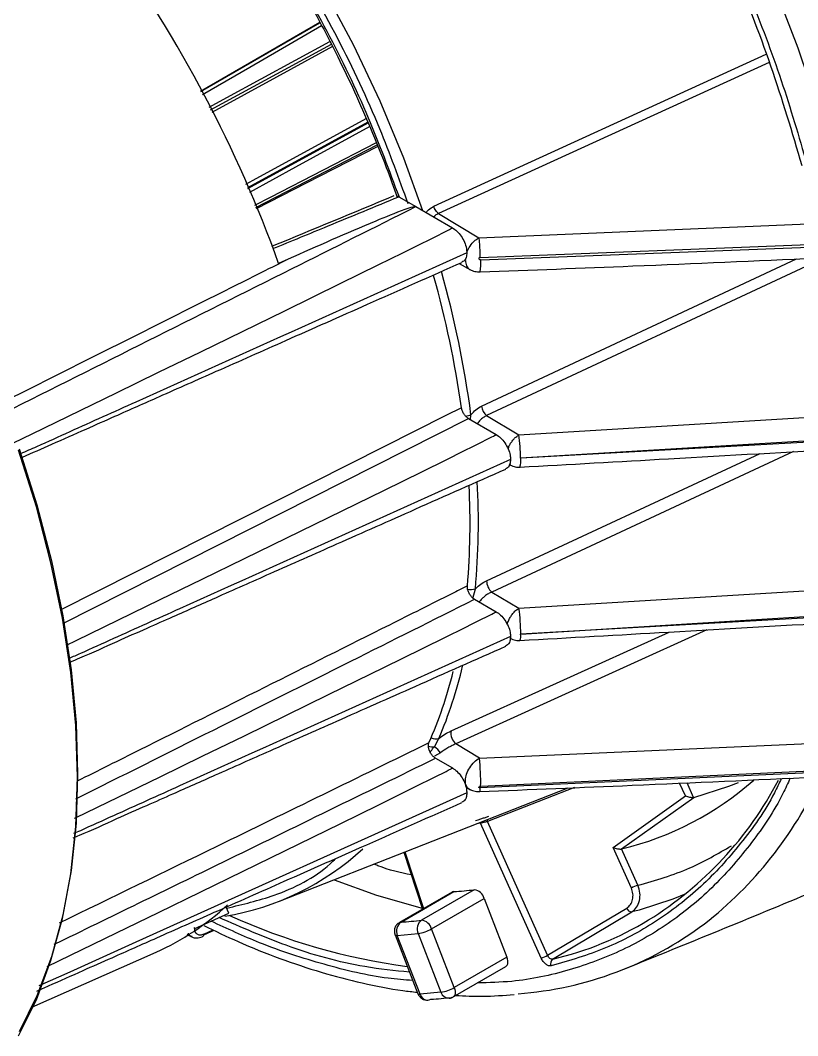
# Model space of a CAD drawing. Extents: x 16.5 to 113.1, y 4.4 to 84.5.
# Drawn here: x 21.865 to 24.159, y 5.677 to 8.672 of the extents above; entities that cross this region are included whole.
import ezdxf

# ---------------------------------------------------------------- set-up
doc = ezdxf.new("R2010")
doc.units = 0
doc.header["$MEASUREMENT"] = 0
doc.layers.add('OBJECT', color=7, linetype='CONTINUOUS')

msp = doc.modelspace()

# ---------------------------------------------------------------- linework, layer by layer
at = {"layer": 'OBJECT'}
for p, q in [((22.3975, 8.4635), (22.7487, 8.6665)), ((22.3981, 8.4623), (22.7493, 8.6653)), ((22.427, 8.4079), (22.7831, 8.6019)), ((23.0855, 8.1238), (24.0658, 8.5724)), ((24.0752, 8.5482), (23.0991, 8.1022)), ((22.8908, 8.372), (22.5356, 8.1779)), ((22.5364, 8.1758), (22.8917, 8.3699)), ((22.5599, 8.1199), (22.9187, 8.3045)), ((22.9819, 8.1517), (22.9759, 8.154)), ((22.9819, 8.1517), (23.0321, 8.1227)), ((23.0321, 8.1227), (23.1404, 8.0602)), ((23.0991, 8.1022), (23.2183, 8.031)), ((23.2183, 8.031), (24.2126, 8.0732)), ((23.2183, 8.031), (23.2184, 8.0309)), ((23.2217, 7.9726), (24.2166, 8.0118)), ((23.2237, 7.9661), (24.2184, 8.0043)), ((22.6554, 7.9676), (22.6276, 7.9552)), ((23.2261, 7.534), (24.1552, 7.9685)), ((24.2346, 7.9706), (23.2412, 7.5061)), ((23.1601, 7.9546), (23.1936, 7.9362)), ((21.9905, 6.893), (23.188, 7.4974)), ((23.188, 7.4974), (23.2694, 7.4504)), ((23.1939, 7.4939), (23.195, 7.509)), ((23.2412, 7.5061), (23.3364, 7.4493)), ((23.3364, 7.4493), (24.3052, 7.5084)), ((23.3416, 7.3814), (24.3105, 7.4396)), ((24.3109, 7.4348), (23.3417, 7.3808)), ((24.1469, 7.3999), (23.2564, 6.9858)), ((23.2411, 7.0192), (24.0482, 7.3942)), ((23.3113, 7.3605), (23.308, 7.3628)), ((23.2002, 6.9672), (23.2079, 6.9955)), ((23.2564, 6.9858), (23.3364, 6.938)), ((23.3364, 6.938), (24.3056, 6.9969)), ((23.2056, 6.9646), (23.2694, 6.9278)), ((23.3417, 6.8617), (24.3109, 6.9214)), ((24.3105, 6.917), (23.3416, 6.8611)), ((23.1362, 6.576), (23.7796, 6.8679)), ((23.8912, 6.8743), (23.1503, 6.5379)), ((23.3095, 6.8501), (23.3111, 6.8493)), ((23.087, 6.5296), (23.1004, 6.5542)), ((23.2203, 6.4961), (23.1503, 6.5379)), ((23.2203, 6.4961), (24.2142, 6.5403)), ((23.1051, 6.5113), (23.0876, 6.5013)), ((23.0905, 6.4957), (23.1404, 6.4669)), ((24.2166, 6.4533), (23.2215, 6.4082)), ((24.2184, 6.4587), (23.2237, 6.4125)), ((23.1804, 6.4098), (23.1938, 6.4024)), ((23.8275, 6.3846), (23.8106, 6.4221)), ((23.852, 6.3801), (23.8327, 6.4231)), ((22.6305, 6.0743), (23.4815, 6.408)), ((23.5003, 6.4088), (23.2439, 6.3088)), ((23.6146, 6.2324), (23.8275, 6.3846)), ((23.6395, 6.228), (23.8524, 6.3802)), ((23.8524, 6.3802), (23.852, 6.3801)), ((23.2234, 6.3041), (23.2119, 6.3023)), ((23.2222, 6.3063), (23.2234, 6.3041)), ((23.4021, 5.9062), (23.2234, 6.3041)), ((23.4211, 5.9142), (23.2439, 6.3088)), ((23.6683, 6.1127), (23.6146, 6.2324)), ((22.9974, 6.2182), (23.0523, 6.0506)), ((23.0002, 6.2193), (23.055, 6.0521)), ((23.6395, 6.228), (23.6392, 6.2279)), ((23.6874, 6.1207), (23.6392, 6.2279)), ((23.1395, 6.1009), (22.9839, 6.0111)), ((22.9887, 6.0125), (23.1442, 6.1023)), ((23.2048, 6.1077), (23.0492, 6.0179)), ((23.0785, 5.9923), (23.2341, 6.0821)), ((23.2341, 6.0821), (23.3013, 5.9089)), ((22.4802, 6.0381), (22.473, 6.0567)), ((23.4211, 5.9142), (23.6547, 6.0538)), ((22.3786, 5.9924), (22.4802, 6.0381)), ((23.436, 5.9027), (23.6694, 6.0423)), ((23.6913, 6.0479), (23.6694, 6.0423)), ((23.1457, 5.8191), (23.0785, 5.9923)), ((22.4064, 5.9744), (22.4369, 5.9881)), ((22.4069, 5.9763), (22.4348, 5.9891)), ((22.971, 5.9743), (23.0382, 5.8011)), ((22.9777, 5.9729), (23.039, 5.9784)), ((23.0449, 5.7997), (22.9777, 5.9729)), ((23.039, 5.9784), (23.1061, 5.8052)), ((21.8994, 5.7617), (22.2661, 5.924)), ((23.3013, 5.9089), (23.1457, 5.8191)), ((23.1424, 5.7915), (23.2979, 5.8813)), ((23.0384, 5.8012), (23.0401, 5.797)), ((23.1061, 5.8052), (23.0449, 5.7997))]:
    msp.add_line(p, q, dxfattribs=at)
at = {"layer": 'OBJECT', "flags": 128}
for points in [[(22.4163, 10.9094), (22.5604, 10.8094), (22.7033, 10.6988), (22.8442, 10.5783), (22.9824, 10.4482), (23.1173, 10.3093), (23.2483, 10.1622), (23.3748, 10.0076), (23.4962, 9.8461), (23.612, 9.6786), (23.7215, 9.5058), (23.8243, 9.3285), (23.9199, 9.1476), (24.0078, 8.9639), (24.0878, 8.7781), (24.1593, 8.5913), (24.222, 8.4043), (24.2757, 8.2178)], [(21.723, 9.9395), (21.8526, 9.8451), (21.9804, 9.7398), (22.1057, 9.6244), (22.2276, 9.4996), (22.3453, 9.3661), (22.4582, 9.2249), (22.5655, 9.0768), (22.6665, 8.9227), (22.7606, 8.7636), (22.8472, 8.6006), (22.9257, 8.4346), (22.9956, 8.2667), (23.0522, 8.1111)], [(22.7545, 8.6559), (22.5421, 8.5331), (22.4032, 8.4528)], [(22.4228, 8.416), (22.4747, 8.4443), (22.779, 8.61)], [(22.7867, 8.5947), (22.6208, 8.5043), (22.4308, 8.4008)], [(22.5309, 8.189), (22.5525, 8.2008), (22.8859, 8.383)], [(22.8966, 8.3588), (22.6769, 8.2388), (22.5411, 8.1646)], [(22.557, 8.1268), (22.604, 8.151), (22.9158, 8.3115)], [(22.9202, 8.3005), (22.7475, 8.2116), (22.5616, 8.1159)], [(21.8451, 7.4257), (21.9007, 7.4528), (22.1492, 7.5736), (22.2734, 7.634), (22.3976, 7.6945), (22.6457, 7.8157), (22.8109, 7.8966), (22.921, 7.9506), (22.9944, 7.9868), (23.0433, 8.011), (23.0758, 8.0271), (23.0975, 8.038), (23.1119, 8.0452), (23.1215, 8.0501), (23.1279, 8.0534), (23.1321, 8.0556), (23.135, 8.0571), (23.1368, 8.0581), (23.138, 8.0587), (23.1389, 8.0592), (23.1394, 8.0595), (23.1397, 8.0597), (23.14, 8.0599), (23.1401, 8.06), (23.1402, 8.06), (23.1403, 8.0601), (23.1403, 8.0601), (23.1403, 8.0602), (23.1404, 8.0602), (23.1404, 8.0602), (23.1404, 8.0602), (23.1404, 8.0602), (23.1404, 8.0602), (23.1404, 8.0602)], [(23.1671, 7.5296), (23.1212, 7.5065), (22.9376, 7.4138), (22.2034, 7.0433), (21.9834, 6.9323)], [(22.0019, 6.8294), (22.0297, 6.843), (22.2782, 6.9638), (22.4024, 7.0242), (22.5266, 7.0847), (22.7747, 7.2058), (22.9399, 7.2867), (23.0501, 7.3408), (23.1234, 7.377), (23.1723, 7.4011), (23.2049, 7.4173), (23.2265, 7.4282), (23.241, 7.4354), (23.2506, 7.4403), (23.2569, 7.4436), (23.2612, 7.4458), (23.264, 7.4472), (23.2658, 7.4482), (23.2671, 7.4489), (23.2679, 7.4494), (23.2684, 7.4497), (23.2688, 7.4499), (23.269, 7.45), (23.2691, 7.4501), (23.2692, 7.4502), (23.2693, 7.4503), (23.2693, 7.4503), (23.2694, 7.4503), (23.2694, 7.4504), (23.2694, 7.4504), (23.2694, 7.4504), (23.2694, 7.4504), (23.2694, 7.4504), (23.2694, 7.4504)], [(21.8604, 5.6772), (21.9127, 5.7831), (21.9559, 5.8985), (21.9898, 6.0227), (22.0141, 6.1549), (22.0288, 6.2944), (22.0337, 6.4405), (22.0288, 6.5922), (22.0141, 6.7486), (21.9898, 6.909), (21.9559, 7.0723), (21.9127, 7.2376), (21.8604, 7.4039)], [(21.862, 7.4086), (21.9141, 7.2429), (21.9572, 7.0783), (21.9909, 6.9157), (22.0151, 6.756), (22.0297, 6.6002), (22.0346, 6.4491), (22.0297, 6.3037), (22.0151, 6.1647), (21.9909, 6.033), (21.9572, 5.9094), (21.9141, 5.7945), (21.862, 5.6889)], [(22.0257, 6.3184), (22.0297, 6.3204), (22.2782, 6.4412), (22.4024, 6.5016), (22.5266, 6.5621), (22.7747, 6.6832), (22.9399, 6.7641), (23.0501, 6.8182), (23.1234, 6.8544), (23.1723, 6.8786), (23.2049, 6.8947), (23.2265, 6.9056), (23.241, 6.9128), (23.2506, 6.9177), (23.2569, 6.921), (23.2612, 6.9232), (23.264, 6.9247), (23.2658, 6.9257), (23.2671, 6.9263), (23.2679, 6.9268), (23.2684, 6.9271), (23.2688, 6.9273), (23.269, 6.9275), (23.2691, 6.9276), (23.2692, 6.9276), (23.2693, 6.9277), (23.2693, 6.9277), (23.2694, 6.9277), (23.2694, 6.9278), (23.2694, 6.9278), (23.2694, 6.9278), (23.2694, 6.9278), (23.2694, 6.9278), (23.2694, 6.9278)], [(21.9449, 5.881), (22.1492, 5.9803), (22.2734, 6.0408), (22.3976, 6.1013), (22.6457, 6.2224), (22.8109, 6.3033), (22.921, 6.3574), (22.9944, 6.3935), (23.0433, 6.4177), (23.0758, 6.4339), (23.0975, 6.4447), (23.1119, 6.452), (23.1215, 6.4568), (23.1279, 6.4601), (23.1321, 6.4623), (23.135, 6.4638), (23.1368, 6.4648), (23.138, 6.4655), (23.1389, 6.4659), (23.1394, 6.4662), (23.1397, 6.4665), (23.14, 6.4666), (23.1401, 6.4667), (23.1402, 6.4668), (23.1403, 6.4668), (23.1403, 6.4669), (23.1403, 6.4669), (23.1404, 6.4669), (23.1404, 6.4669), (23.1404, 6.4669), (23.1404, 6.4669), (23.1404, 6.4669), (23.1404, 6.4669)], [(23.8524, 6.3802), (23.9563, 6.413), (23.9841, 6.424)], [(23.1828, 6.3935), (22.2064, 5.9531), (22.1088, 5.9091), (22.0111, 5.865), (21.9203, 5.8241)], [(22.791, 6.1372), (22.9165, 6.0917), (23.0514, 6.0534)], [(23.1442, 6.1023), (23.1408, 6.1015), (23.1395, 6.1009)], [(23.8286, 6.0956), (23.7908, 6.0802), (23.6913, 6.0479)], [(22.9839, 6.0111), (22.9852, 6.0117), (22.9887, 6.0125)], [(22.9777, 5.9729), (22.9745, 5.9728), (22.9723, 5.9732), (22.9711, 5.974), (22.971, 5.9743)], [(23.2979, 5.8813), (23.2999, 5.8828), (23.3021, 5.8856), (23.3035, 5.8893), (23.3041, 5.8936), (23.3039, 5.8984), (23.303, 5.9036), (23.3013, 5.9089)], [(23.1457, 5.8191), (23.1474, 5.8138), (23.1484, 5.8086), (23.1485, 5.8038), (23.1479, 5.7995), (23.1465, 5.7958), (23.1444, 5.793), (23.1424, 5.7915)], [(23.0382, 5.8011), (23.0383, 5.8009), (23.0395, 5.8), (23.0417, 5.7996), (23.0449, 5.7997)], [(23.0679, 5.782), (23.0721, 5.7827), (23.0764, 5.7846)], [(23.1383, 5.7901), (23.1339, 5.7883), (23.1308, 5.7876)]]:
    msp.add_lwpolyline(points, dxfattribs=at)
at = {"layer": 'OBJECT'}
for centre, radius, start, end in [((18.9917, 6.6463), 3.8643, 19.7974, 35.8036), ((23.1239, 7.953), 0.1006, 346.9405, 7.4854), ((20.1201, 7.0908), 3.0784, 8.1962, 15.622), ((20.1514, 7.0995), 3.0711, 7.6624, 15.7103), ((23.2704, 7.54), 0.0447, 187.7073, 229.2907), ((23.1754, 7.5525), 0.0477, 274.5361, 294.3627), ((22.8237, 7.3755), 0.5179, 0.6564, 8.1948), ((23.2889, 7.372), 0.0535, 340.4959, 9.4051), ((21.0734, 7.1915), 2.1435, 354.7534, 3.1911), ((21.0842, 7.1869), 2.1082, 355.0147, 3.0567), ((23.2847, 7.019), 0.0436, 179.7194, 229.5404), ((23.1945, 7.029), 0.036, 254.9744, 291.7427), ((22.8208, 6.8642), 0.5209, 359.7271, 8.1509), ((23.309, 6.856), 0.033, 336.6542, 8.9238), ((21.8886, 7.0613), 1.2917, 336.2348, 346.0993), ((21.8849, 7.0714), 1.321, 336.9515, 346.7014), ((23.1765, 6.5694), 0.0409, 170.6275, 230.212), ((23.0812, 6.5714), 0.0422, 253.6924, 277.9075), ((23.0908, 6.5814), 0.0288, 242.4042, 289.6113), ((23.0391, 6.4641), 0.0812, 35.6015, 53.8204), ((22.4635, 6.424), 0.7602, 359.1328, 5.4433), ((23.4217, 7.1213), 0.9195, 283.7028, 311.3755), ((23.157, 6.9252), 1.0668, 301.8072, 332.3732), ((23.1608, 6.9317), 1.1738, 308.0178, 335.0356), ((23.2662, 6.3164), 0.0236, 184.8995, 198.7454), ((22.3377, 6.814), 0.7954, 279.5062, 312.6186), ((23.7102, 6.0395), 0.0843, 105.7214, 119.7685), ((23.0796, 7.1671), 1.0668, 273.4766, 276.7422), ((23.2002, 6.0728), 0.0352, 15.1926, 82.4241), ((21.9567, 6.6219), 0.7634, 293.91, 312.9515), ((23.6705, 6.0589), 0.0166, 197.5508, 266.217), ((23.2459, 7.7024), 1.8364, 245.4481, 262.5228), ((23.008, 5.9858), 0.0329, 125.9471, 203.143), ((22.924, 7.0773), 1.0668, 273.4766, 276.7422), ((23.0682, 5.9919), 0.0322, 126.0933, 204.8037), ((23.0215, 6.0915), 0.1145, 278.7777, 299.8913), ((23.0446, 5.983), 0.0352, 15.1926, 82.4241), ((23.2544, 6.8489), 1.0512, 274.3397, 306.7761), ((23.2079, 6.8645), 0.9885, 283.3454, 301.1538), ((22.3983, 5.9766), 0.00858, 298.2067, 358.0418), ((23.3793, 5.9874), 0.0843, 285.7217, 299.7682), ((23.4454, 5.8904), 0.0155, 127.3348, 207.8951), ((23.0887, 5.9183), 0.1145, 278.7777, 299.8913), ((23.0679, 5.8058), 0.0237, 194.735, 270.1327), ((23.0034, 6.9502), 1.1679, 273.5854, 276.6335), ((23.1301, 5.8128), 0.0251, 197.5417, 271.4628)]:
    msp.add_arc(centre, radius, start, end, dxfattribs=at)
for points, knots in [([(22.3807, 10.8377), (22.4444, 10.7939), (22.5727, 10.7057), (22.7634, 10.5481), (22.9529, 10.371), (23.1384, 10.1739), (23.3173, 9.9591), (23.4866, 9.7298), (23.644, 9.4889), (23.7873, 9.2397), (23.9148, 8.9863), (24.0248, 8.7322), (24.1185, 8.4805), (24.1667, 8.3146), (24.1906, 8.2324)], [0, 0, 0, 0, 0.0803207, 0.16194, 0.244772, 0.3293776, 0.4144874, 0.5, 0.5855181, 0.670628, 0.755228, 0.8380655, 0.919682, 1, 1, 1, 1]), ([(23.3063, 9.9444), (23.3701, 9.8598), (23.4982, 9.6898), (23.672, 9.415), (23.8297, 9.129), (23.9669, 8.8351), (24.0838, 8.5385), (24.1422, 8.3419), (24.1712, 8.2439)], [0, 0, 0, 0, 0.165461, 0.332207, 0.5, 0.667784, 0.834534, 1, 1, 1, 1]), ([(23.0095, 8.1313), (22.9828, 8.2051), (22.9237, 8.369), (22.8045, 8.6215), (22.6565, 8.8821), (22.5446, 9.059), (22.4794, 9.1416), (22.4755, 9.1465)], [0, 0, 0, 0, 0.208789, 0.46337, 0.72235, 0.983587, 1, 1, 1, 1]), ([(22.4578, 9.1297), (22.4653, 9.1197), (22.4949, 9.0803), (22.541, 9.013), (22.611, 8.9068), (22.688, 8.7799), (22.755, 8.6576), (22.8089, 8.5514), (22.8523, 8.4607), (22.9003, 8.3517), (22.9426, 8.2477), (22.9668, 8.1795), (22.9773, 8.1501)], [0, 0, 0, 0, 0.034117, 0.133607, 0.219028, 0.375276, 0.530046, 0.591824, 0.694344, 0.800406, 0.913814, 1, 1, 1, 1]), ([(22.4644, 9.1308), (22.4654, 9.1296), (22.5244, 9.0547), (22.6289, 8.8907), (22.7723, 8.6429), (22.8923, 8.3941), (22.9537, 8.2293), (22.9827, 8.1512)], [0, 0, 0, 0, 0.004175, 0.260517, 0.516844, 0.771155, 1, 1, 1, 1]), ([(22.9673, 8.1542), (22.8479, 8.1045), (22.7284, 8.0548), (22.6081, 8.0056), (22.6079, 8.0055)], [0, 0, 0, 0, 0.998817, 1, 1, 1, 1]), ([(22.6107, 7.9988), (22.665, 8.0211), (22.7887, 8.072), (22.9124, 8.123), (22.9819, 8.1517)], [0, 0, 0, 0, 0.438001, 1, 1, 1, 1]), ([(21.8188, 7.5151), (22.1016, 7.6566), (22.5061, 7.8591), (22.9104, 8.0617), (23.0321, 8.1227)], [0, 0, 0, 0, 0.699038, 1, 1, 1, 1]), ([(23.0321, 8.1227), (23.032, 8.1228), (23.0317, 8.1229), (23.0308, 8.123), (23.0278, 8.1228), (23.0171, 8.12), (22.9778, 8.1063), (22.854, 8.0556), (22.7409, 8.0055), (22.6554, 7.9676)], [0, 0, 0, 0, 0.000975, 0.002308, 0.005825, 0.020094, 0.076658, 0.30233, 1, 1, 1, 1]), ([(23.0626, 8.1051), (23.0648, 8.108), (23.0712, 8.1162), (23.0798, 8.1208), (23.0855, 8.1238)], [0, 0, 0, 0, 0.347376, 1, 1, 1, 1]), ([(23.0991, 8.1022), (23.0977, 8.1034), (23.0949, 8.1059), (23.091, 8.1112), (23.0877, 8.1174), (23.0862, 8.1217), (23.0855, 8.1238)], [0, 0, 0, 0, 0.245159, 0.499986, 0.754817, 1, 1, 1, 1]), ([(23.0991, 8.1022), (23.0956, 8.1005), (23.0904, 8.0981), (23.0865, 8.0935), (23.0852, 8.092)], [0, 0, 0, 0, 0.671204, 1, 1, 1, 1]), ([(23.1404, 8.0602), (23.1448, 8.0572), (23.1539, 8.051), (23.1665, 8.0359), (23.1764, 8.018), (23.1819, 8.0008), (23.1825, 7.9909), (23.1828, 7.9867)], [0, 0, 0, 0, 0.19834, 0.412973, 0.627088, 0.843128, 1, 1, 1, 1]), ([(23.1826, 7.9857), (23.1848, 7.9913), (23.1892, 8.0031), (23.1998, 8.0164), (23.2098, 8.0257), (23.2155, 8.0291), (23.2184, 8.0309)], [0, 0, 0, 0, 0.297829, 0.626021, 0.807455, 1, 1, 1, 1]), ([(23.2184, 8.0309), (23.2188, 8.0265), (23.2196, 8.018), (23.2206, 8.0013), (23.2213, 7.9858), (23.2216, 7.9767), (23.2217, 7.9726)], [0, 0, 0, 0, 0.295101, 0.569756, 0.806961, 1, 1, 1, 1]), ([(22.6554, 7.9676), (22.6401, 7.9599), (22.5634, 7.9214), (22.2788, 7.7788), (22.0096, 7.6438), (21.8017, 7.5397)], [0, 0, 0, 0, 0.0539192, 0.2695963, 1, 1, 1, 1]), ([(23.1828, 7.9867), (22.8573, 7.84), (22.4992, 7.6785), (22.1088, 7.5023), (22.011, 7.4584), (21.9308, 7.4217), (21.8821, 7.4004), (21.8663, 7.3936)], [0, 0, 0, 0, 0.741941, 0.816136, 0.89033, 0.964524, 1, 1, 1, 1]), ([(23.1828, 7.9867), (23.1824, 7.9819), (23.1815, 7.9719), (23.176, 7.9622), (23.1702, 7.9599), (23.168, 7.959)], [0, 0, 0, 0, 0.367746, 0.765701, 1, 1, 1, 1]), ([(23.2217, 7.9726), (23.2211, 7.9726), (23.2204, 7.9725), (23.2194, 7.972), (23.2189, 7.9715), (23.2185, 7.9709), (23.2183, 7.9702), (23.2183, 7.9694), (23.2186, 7.9685), (23.2194, 7.9675), (23.2207, 7.9667), (23.2221, 7.9662), (23.2232, 7.9662), (23.2237, 7.9661)], [0, 0, 0, 0, 0.13574, 0.194591, 0.250843, 0.311563, 0.37511, 0.438068, 0.500883, 0.619799, 0.750938, 0.873701, 1, 1, 1, 1]), ([(23.2222, 7.93), (23.3722, 7.9357), (23.7038, 7.9484), (24.0351, 7.9631), (24.2165, 7.9712)], [0, 0, 0, 0, 0.452475, 1, 1, 1, 1]), ([(21.8723, 7.3837), (21.9011, 7.3964), (21.9636, 7.4241), (22.0543, 7.4643), (22.16, 7.5112), (22.288, 7.5679), (22.456, 7.6424), (22.6608, 7.7332), (22.9024, 7.8403), (23.0757, 7.9172), (23.1684, 7.9583)], [0, 0, 0, 0, 0.066572, 0.144358, 0.20981, 0.311001, 0.440621, 0.598665, 0.785127, 1, 1, 1, 1]), ([(23.1786, 7.9636), (23.1793, 7.9582), (23.1803, 7.9496), (23.1852, 7.9425), (23.1884, 7.9394), (23.1903, 7.9381), (23.1913, 7.9375), (23.1918, 7.9372), (23.1919, 7.9371)], [0, 0, 0, 0, 0.464823, 0.730673, 0.871917, 0.944596, 0.981447, 1, 1, 1, 1]), ([(23.1918, 7.9372), (23.194, 7.9361), (23.1984, 7.9339), (23.206, 7.9316), (23.2141, 7.9301), (23.2194, 7.93), (23.2222, 7.93)], [0, 0, 0, 0, 0.247422, 0.487124, 0.732383, 1, 1, 1, 1]), ([(23.188, 7.4974), (23.1856, 7.499), (23.1808, 7.5023), (23.1744, 7.5102), (23.1696, 7.5193), (23.1677, 7.5259), (23.1671, 7.5293), (23.1671, 7.5296)], [0, 0, 0, 0, 0.242891, 0.4858, 0.728124, 0.969548, 1, 1, 1, 1]), ([(23.195, 7.509), (23.1998, 7.5143), (23.2092, 7.5248), (23.2204, 7.5309), (23.2261, 7.534)], [0, 0, 0, 0, 0.500343, 1, 1, 1, 1]), ([(23.2412, 7.5061), (23.2377, 7.5044), (23.2309, 7.501), (23.222, 7.4928), (23.2164, 7.4864), (23.2144, 7.4825), (23.2143, 7.4822)], [0, 0, 0, 0, 0.332821, 0.655681, 0.978926, 1, 1, 1, 1]), ([(23.2694, 7.4504), (23.2738, 7.4474), (23.283, 7.4411), (23.2955, 7.426), (23.3054, 7.4082), (23.311, 7.391), (23.3116, 7.3811), (23.3118, 7.3769)], [0, 0, 0, 0, 0.19834, 0.412972, 0.627088, 0.843128, 1, 1, 1, 1]), ([(23.3046, 7.4083), (23.3057, 7.4115), (23.3078, 7.4179), (23.3135, 7.4271), (23.3201, 7.4357), (23.3279, 7.4436), (23.3335, 7.4474), (23.3364, 7.4493)], [0, 0, 0, 0, 0.186085, 0.375317, 0.574054, 0.782282, 1, 1, 1, 1]), ([(23.3393, 7.3541), (23.4855, 7.3624), (23.8086, 7.3806), (24.1317, 7.399), (24.3086, 7.4091)], [0, 0, 0, 0, 0.452472, 1, 1, 1, 1]), ([(23.3118, 7.3769), (22.9863, 7.2301), (22.6283, 7.0687), (22.2378, 6.8925), (22.14, 6.8485), (22.0643, 6.8139), (22.0202, 6.7946), (22.0091, 6.7898)], [0, 0, 0, 0, 0.749679, 0.824647, 0.899614, 0.974583, 1, 1, 1, 1]), ([(23.3118, 7.3769), (23.3114, 7.3721), (23.3105, 7.3621), (23.305, 7.3524), (23.2992, 7.35), (23.2971, 7.3492)], [0, 0, 0, 0, 0.367745, 0.765702, 1, 1, 1, 1]), ([(23.3417, 7.3808), (23.3416, 7.3808), (23.3415, 7.3808), (23.3414, 7.3808), (23.3413, 7.3809), (23.3412, 7.3809), (23.3412, 7.381), (23.3412, 7.3811), (23.3412, 7.3812), (23.3412, 7.3812), (23.3413, 7.3813), (23.3413, 7.3813), (23.3415, 7.3814), (23.3416, 7.3814), (23.3416, 7.3814)], [0, 0, 0, 0, 0.14846, 0.270216, 0.325866, 0.380992, 0.499258, 0.560332, 0.615032, 0.666467, 0.718978, 0.77612, 0.84064, 1, 1, 1, 1]), ([(22.011, 6.7791), (22.0211, 6.7832), (22.0691, 6.8027), (22.1439, 6.8374), (22.2359, 6.8778), (22.3327, 6.9208), (22.4537, 6.9744), (22.6148, 7.0458), (22.8111, 7.1328), (23.0426, 7.2355), (23.2086, 7.3091), (23.2975, 7.3485)], [0, 0, 0, 0, 0.022748, 0.108522, 0.177258, 0.23648, 0.334328, 0.459609, 0.612318, 0.792451, 1, 1, 1, 1]), ([(23.3112, 7.3604), (23.3136, 7.3593), (23.3181, 7.3571), (23.3257, 7.355), (23.3332, 7.3539), (23.3376, 7.3542), (23.3398, 7.3544)], [0, 0, 0, 0, 0.255132, 0.495449, 0.73852, 1, 1, 1, 1]), ([(23.6486, 5.8744), (23.8347, 5.9499), (24.2225, 6.1069), (24.8073, 6.3602), (25.4035, 6.6311), (25.9814, 6.9061), (26.3578, 7.0963), (26.5389, 7.1878)], [0, 0, 0, 0, 0.1902424, 0.3962076, 0.6023972, 0.8087754, 1, 1, 1, 1]), ([(23.2079, 6.9955), (23.2132, 7.0004), (23.2238, 7.0101), (23.2354, 7.0162), (23.2411, 7.0192)], [0, 0, 0, 0, 0.500466, 1, 1, 1, 1]), ([(23.1844, 7.0037), (23.1691, 6.996), (23.0924, 6.9576), (22.7701, 6.7963), (22.4017, 6.612), (22.0946, 6.4585), (22.0331, 6.4278)], [0, 0, 0, 0, 0.039994, 0.199969, 0.839871, 1, 1, 1, 1]), ([(23.2056, 6.9646), (23.2032, 6.9663), (23.1984, 6.9696), (23.192, 6.9775), (23.1872, 6.9865), (23.1844, 6.9958), (23.1844, 7.0011), (23.1844, 7.0037)], [0, 0, 0, 0, 0.203183, 0.406387, 0.609063, 0.81092, 1, 1, 1, 1]), ([(23.2564, 6.9858), (23.2531, 6.9843), (23.246, 6.981), (23.2365, 6.9741), (23.2266, 6.9655), (23.2213, 6.9589), (23.218, 6.9549)], [0, 0, 0, 0, 0.233726, 0.500421, 0.69251, 1, 1, 1, 1]), ([(22.0296, 6.3759), (22.2999, 6.5112), (22.6919, 6.7074), (23.0839, 6.9037), (23.2056, 6.9646)], [0, 0, 0, 0, 0.689411, 1, 1, 1, 1]), ([(23.2694, 6.9278), (23.2738, 6.9248), (23.283, 6.9186), (23.2955, 6.9034), (23.3054, 6.8856), (23.311, 6.8684), (23.3116, 6.8585), (23.3118, 6.8543)], [0, 0, 0, 0, 0.198339, 0.412971, 0.627086, 0.843128, 1, 1, 1, 1]), ([(23.3022, 6.8901), (23.3035, 6.8945), (23.3057, 6.9021), (23.3117, 6.913), (23.3185, 6.9226), (23.3269, 6.9316), (23.3332, 6.9358), (23.3364, 6.938)], [0, 0, 0, 0, 0.2267725, 0.3966386, 0.5821421, 0.7832656, 1, 1, 1, 1]), ([(23.3393, 6.8429), (23.4855, 6.8512), (23.8084, 6.8695), (24.1314, 6.888), (24.3082, 6.8981)], [0, 0, 0, 0, 0.452489, 1, 1, 1, 1]), ([(23.3416, 6.8611), (23.3416, 6.8611), (23.3415, 6.8611), (23.3414, 6.8612), (23.3413, 6.8612), (23.3412, 6.8612), (23.3412, 6.8613), (23.3412, 6.8613), (23.3412, 6.8614), (23.3412, 6.8615), (23.3413, 6.8616), (23.3414, 6.8616), (23.3415, 6.8617), (23.3416, 6.8617), (23.3417, 6.8617)], [0, 0, 0, 0, 0.156114, 0.220098, 0.277037, 0.329652, 0.38159, 0.436517, 0.497311, 0.615066, 0.669946, 0.725272, 0.848175, 1, 1, 1, 1]), ([(23.3118, 6.8543), (22.9863, 6.7076), (22.6282, 6.5461), (22.2378, 6.3699), (22.14, 6.326), (22.0688, 6.2933), (22.0292, 6.276), (22.0226, 6.2731)], [0, 0, 0, 0, 0.757446, 0.833191, 0.908936, 0.98468, 1, 1, 1, 1]), ([(23.3118, 6.8543), (23.3114, 6.8495), (23.3105, 6.8395), (23.305, 6.8298), (23.2992, 6.8275), (23.2971, 6.8266)], [0, 0, 0, 0, 0.367746, 0.765697, 1, 1, 1, 1]), ([(23.311, 6.8493), (23.3135, 6.8481), (23.3183, 6.8458), (23.3262, 6.8438), (23.3336, 6.8427), (23.3376, 6.8429), (23.3396, 6.843)], [0, 0, 0, 0, 0.282371, 0.530465, 0.762838, 1, 1, 1, 1]), ([(22.0217, 6.2609), (22.0279, 6.2634), (22.0721, 6.2813), (22.1429, 6.3144), (22.2351, 6.3548), (22.3319, 6.3978), (22.4531, 6.4515), (22.6142, 6.523), (22.8107, 6.6101), (23.0424, 6.7128), (23.2085, 6.7865), (23.2975, 6.8259)], [0, 0, 0, 0, 0.013979, 0.100523, 0.169876, 0.229628, 0.328353, 0.454757, 0.608837, 0.790587, 1, 1, 1, 1]), ([(23.1004, 6.5542), (23.1064, 6.5585), (23.1183, 6.5671), (23.1302, 6.5731), (23.1362, 6.576)], [0, 0, 0, 0, 0.500681, 1, 1, 1, 1]), ([(23.0708, 6.5408), (22.8624, 6.439), (22.4989, 6.2615), (22.135, 6.0844), (21.9797, 6.0088)], [0, 0, 0, 0, 0.573494, 1, 1, 1, 1]), ([(23.0905, 6.4957), (23.0881, 6.4974), (23.0833, 6.5007), (23.0769, 6.5086), (23.0721, 6.5177), (23.0694, 6.527), (23.0689, 6.5351), (23.0703, 6.539), (23.0708, 6.5408)], [0, 0, 0, 0, 0.173467, 0.346959, 0.519882, 0.69192, 0.863321, 1, 1, 1, 1]), ([(23.075, 6.513), (23.0777, 6.5174), (23.0809, 6.5224), (23.0863, 6.5287), (23.087, 6.5296)], [0, 0, 0, 0, 0.867166, 1, 1, 1, 1]), ([(23.1503, 6.5379), (23.1467, 6.5363), (23.139, 6.533), (23.123, 6.5242), (23.1122, 6.5164), (23.1051, 6.5113)], [0, 0, 0, 0, 0.2417113, 0.5011668, 1, 1, 1, 1]), ([(21.9657, 5.9468), (22.1316, 6.0276), (22.5068, 6.2104), (22.8815, 6.3935), (23.0905, 6.4957)], [0, 0, 0, 0, 0.442117, 1, 1, 1, 1]), ([(23.1907, 6.4044), (23.1904, 6.4045), (23.1858, 6.4054), (23.1806, 6.4141), (23.1775, 6.4294), (23.1812, 6.4488), (23.1906, 6.4681), (23.2043, 6.4855), (23.215, 6.4926), (23.2203, 6.4961)], [0, 0, 0, 0, 0.010388, 0.175104, 0.341093, 0.508363, 0.670751, 0.835427, 1, 1, 1, 1]), ([(23.1404, 6.4669), (23.1448, 6.4639), (23.1539, 6.4577), (23.1665, 6.4426), (23.1764, 6.4247), (23.1819, 6.4075), (23.1825, 6.3976), (23.1828, 6.3935)], [0, 0, 0, 0, 0.19834, 0.412974, 0.627091, 0.843128, 1, 1, 1, 1]), ([(23.2202, 6.3973), (23.3703, 6.4033), (23.702, 6.4166), (24.0335, 6.432), (24.2149, 6.4404)], [0, 0, 0, 0, 0.4525278, 1, 1, 1, 1]), ([(24.1367, 6.4368), (24.1298, 6.4216), (24.0979, 6.3514), (24.0242, 6.2439), (23.9149, 6.1161), (23.7873, 6.0101), (23.644, 5.9261), (23.4863, 5.8679), (23.3425, 5.8358), (23.2481, 5.8337), (23.2141, 5.8329)], [0, 0, 0, 0, 0.039439, 0.181109, 0.324884, 0.471738, 0.619467, 0.767895, 0.916333, 1, 1, 1, 1]), ([(23.2215, 6.4082), (23.221, 6.4082), (23.2202, 6.4083), (23.2193, 6.4085), (23.2188, 6.4088), (23.2184, 6.4092), (23.2182, 6.4096), (23.2183, 6.4101), (23.2187, 6.4107), (23.2195, 6.4114), (23.2207, 6.412), (23.2222, 6.4124), (23.2232, 6.4125), (23.2237, 6.4125)], [0, 0, 0, 0, 0.133104, 0.191566, 0.248259, 0.311432, 0.370763, 0.43233, 0.501556, 0.620735, 0.752086, 0.875604, 1, 1, 1, 1]), ([(24.1103, 6.4357), (24.1038, 6.4215), (24.0706, 6.3502), (23.9924, 6.2418), (23.8762, 6.1132), (23.7421, 6.0105), (23.5948, 5.9306), (23.486, 5.8989), (23.4317, 5.8832)], [0, 0, 0, 0, 0.046962, 0.2374204, 0.4288322, 0.6202321, 0.8106965, 1, 1, 1, 1]), ([(23.1828, 6.3935), (23.1824, 6.3886), (23.1815, 6.3786), (23.176, 6.3689), (23.1702, 6.3666), (23.168, 6.3657)], [0, 0, 0, 0, 0.367744, 0.765702, 1, 1, 1, 1]), ([(23.1904, 6.4043), (23.1932, 6.4029), (23.1984, 6.4005), (23.2071, 6.3985), (23.2149, 6.3974), (23.2189, 6.3974), (23.2208, 6.3974)], [0, 0, 0, 0, 0.3131704, 0.5694829, 0.7894647, 1, 1, 1, 1]), ([(23.2215, 6.4082), (23.2214, 6.4054), (23.2211, 6.3998), (23.2206, 6.3966), (23.2203, 6.3975), (23.2202, 6.3976)], [0, 0, 0, 0, 0.465226, 0.954039, 1, 1, 1, 1]), ([(23.8275, 6.3846), (23.8296, 6.3838), (23.8335, 6.3825), (23.8392, 6.3811), (23.8438, 6.3803), (23.8472, 6.38), (23.85, 6.3799), (23.8514, 6.3801), (23.852, 6.3801)], [0, 0, 0, 0, 0.272374, 0.499457, 0.642326, 0.771708, 0.889924, 1, 1, 1, 1]), ([(21.9138, 5.8089), (21.9254, 5.814), (21.9711, 5.834), (22.045, 5.867), (22.1517, 5.9142), (22.2807, 5.9715), (22.4501, 6.0466), (22.6566, 6.1381), (22.9002, 6.2461), (23.0749, 6.3236), (23.1684, 6.365)], [0, 0, 0, 0, 0.027728, 0.108757, 0.176926, 0.282314, 0.417321, 0.581942, 0.776171, 1, 1, 1, 1]), ([(23.2081, 6.3122), (23.2107, 6.3128), (23.2159, 6.3141), (23.2266, 6.3174), (23.2379, 6.3212), (23.2443, 6.3236), (23.2475, 6.3248)], [0, 0, 0, 0, 0.249971, 0.499782, 0.749147, 1, 1, 1, 1]), ([(23.2439, 6.3088), (23.2429, 6.3086), (23.2411, 6.3082), (23.2374, 6.3073), (23.2337, 6.3064), (23.2301, 6.3056), (23.2266, 6.3048), (23.2247, 6.3044), (23.2234, 6.3041)], [0, 0, 0, 0, 0.149135, 0.282367, 0.500461, 0.63062, 0.757329, 1, 1, 1, 1]), ([(23.6146, 6.2324), (23.6165, 6.2317), (23.6204, 6.2303), (23.6262, 6.2289), (23.6309, 6.2281), (23.6343, 6.2278), (23.6371, 6.2277), (23.6385, 6.2278), (23.6392, 6.2279)], [0, 0, 0, 0, 0.249928, 0.499459, 0.642322, 0.771699, 0.889917, 1, 1, 1, 1]), ([(23.6874, 6.1207), (23.7397, 6.1357), (23.8376, 6.1637), (23.9236, 6.2141), (23.9636, 6.2376)], [0, 0, 0, 0, 0.535487, 1, 1, 1, 1]), ([(22.4743, 6.0534), (22.5216, 6.0646), (22.632, 6.0909), (22.7385, 6.1449), (22.7905, 6.1946), (22.7961, 6.1999)], [0, 0, 0, 0, 0.401281, 0.936297, 1, 1, 1, 1]), ([(23.0193, 6.1515), (22.9865, 6.1583), (22.9501, 6.1659), (22.9124, 6.1817), (22.9085, 6.1833)], [0, 0, 0, 0, 0.898047, 1, 1, 1, 1]), ([(23.6547, 6.0538), (23.6586, 6.0569), (23.6663, 6.0631), (23.6726, 6.0785), (23.674, 6.096), (23.6702, 6.1071), (23.6683, 6.1127)], [0, 0, 0, 0, 0.250032, 0.499876, 0.749253, 1, 1, 1, 1]), ([(23.6694, 6.0423), (23.6746, 6.0464), (23.6849, 6.0546), (23.6931, 6.075), (23.695, 6.0983), (23.6899, 6.1131), (23.6874, 6.1207)], [0, 0, 0, 0, 0.24989, 0.499779, 0.744814, 1, 1, 1, 1]), ([(23.0136, 5.8644), (22.9699, 5.8689), (22.8522, 5.8808), (22.6635, 5.9331), (22.518, 5.9966), (22.4519, 6.0254)], [0, 0, 0, 0, 0.2436256, 0.6569646, 1, 1, 1, 1]), ([(22.4069, 5.9763), (22.4031, 5.9751), (22.3956, 5.9727), (22.3866, 5.976), (22.3805, 5.9837), (22.3799, 5.9921), (22.3796, 5.9963)], [0, 0, 0, 0, 0.2504251, 0.5000441, 0.749984, 1, 1, 1, 1]), ([(22.4064, 6.0025), (22.4402, 5.9861), (22.5153, 5.9498), (22.6311, 5.9039), (22.7535, 5.8628), (22.8746, 5.8315), (22.9692, 5.8123), (23.0224, 5.8069), (23.0365, 5.8054)], [0, 0, 0, 0, 0.157843, 0.35007, 0.542843, 0.736199, 0.930213, 1, 1, 1, 1]), ([(23.0231, 5.8398), (22.999, 5.8417), (22.9144, 5.8481), (22.7631, 5.885), (22.5885, 5.9404), (22.4761, 5.9927), (22.4285, 6.0148)], [0, 0, 0, 0, 0.128213, 0.449702, 0.766452, 1, 1, 1, 1]), ([(22.9839, 6.011), (22.981, 6.0089), (22.9751, 6.0047), (22.97, 5.9951), (22.9686, 5.9857), (22.9693, 5.9786), (22.9708, 5.9753), (22.9712, 5.9744)], [0, 0, 0, 0, 0.251959, 0.504833, 0.747672, 0.925614, 1, 1, 1, 1]), ([(22.3574, 5.9763), (22.3613, 5.9741), (22.366, 5.9713), (22.3708, 5.9691), (22.3716, 5.9687)], [0, 0, 0, 0, 0.823076, 1, 1, 1, 1]), ([(22.372, 5.9693), (22.371, 5.9696), (22.3663, 5.9708), (22.3631, 5.9751), (22.3617, 5.9794), (22.3617, 5.9795)], [0, 0, 0, 0, 0.218866, 0.97024, 1, 1, 1, 1]), ([(22.3716, 5.9686), (22.3739, 5.9677), (22.3784, 5.9658), (22.3862, 5.9651), (22.3943, 5.966), (22.3997, 5.968), (22.4024, 5.9691)], [0, 0, 0, 0, 0.253842, 0.505903, 0.754953, 1, 1, 1, 1]), ([(23.4317, 5.8832), (23.4293, 5.8831), (23.4243, 5.8828), (23.4158, 5.8877), (23.4077, 5.8957), (23.404, 5.9027), (23.4021, 5.9062)], [0, 0, 0, 0, 0.250765, 0.500177, 0.749963, 1, 1, 1, 1]), ([(23.436, 5.9027), (23.4348, 5.9026), (23.4322, 5.9025), (23.4279, 5.9049), (23.4239, 5.9089), (23.422, 5.9124), (23.4211, 5.9142)], [0, 0, 0, 0, 0.251115, 0.500421, 0.749961, 1, 1, 1, 1]), ([(23.0401, 5.797), (23.0425, 5.7938), (23.0458, 5.7892), (23.0532, 5.7846), (23.0601, 5.782), (23.0655, 5.7822), (23.0679, 5.7823)], [0, 0, 0, 0, 0.3509421, 0.511915, 0.78174, 1, 1, 1, 1]), ([(23.1307, 5.7878), (23.1311, 5.7878), (23.135, 5.7877), (23.1394, 5.789), (23.1422, 5.7915), (23.1424, 5.7916)], [0, 0, 0, 0, 0.089288, 0.951558, 1, 1, 1, 1]), ([(23.15, 5.7959), (23.1763, 5.7946), (23.2351, 5.7917), (23.2916, 5.7963), (23.3228, 5.7988)], [0, 0, 0, 0, 0.446431, 1, 1, 1, 1])]:
    msp.add_open_spline(points, degree=3, knots=knots, dxfattribs=at)

doc.saveas('drawing.dxf')
